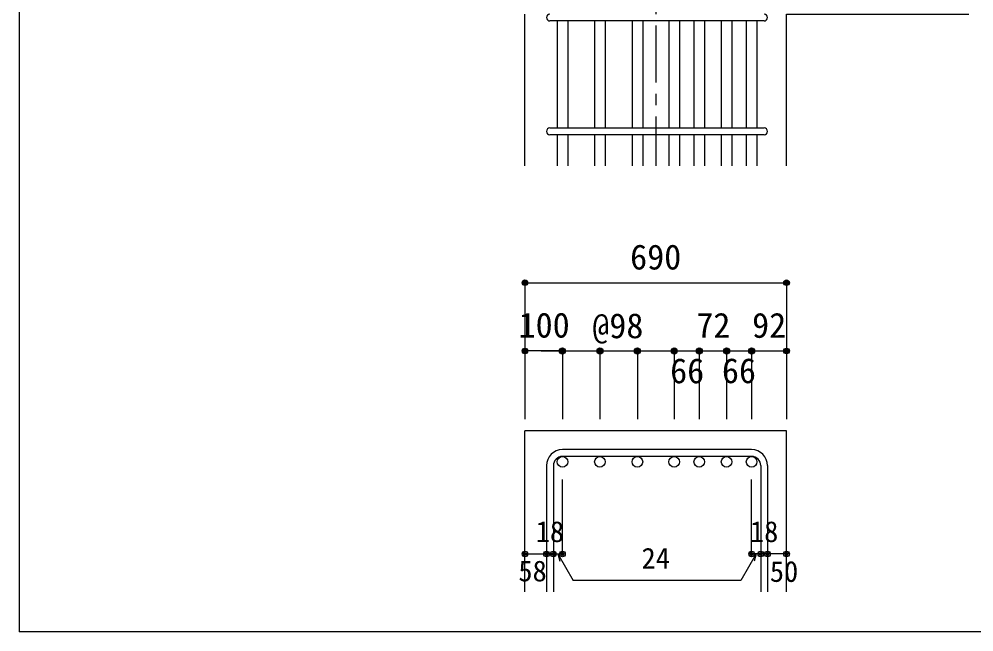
# Model space of a CAD drawing. Units: millimetres at full size, sheet at 1:30; details may follow other scales. Extents: x -5973 to 5954, y -4195 to 4201.
# Drawn here: x -5973 to -3458, y -4195 to -2580 of the extents above; entities that cross this region are included whole.
import ezdxf
from ezdxf.enums import TextEntityAlignment as Align

# ---------------------------------------------------------------- set-up
doc = ezdxf.new("R2010")
doc.units = ezdxf.units.MM
doc.header["$LTSCALE"] = 30
doc.header["$PDMODE"] = 32
doc.header["$PDSIZE"] = 15
doc.linetypes.add('CHAIN1', pattern=[8, 5, -1, 1, -1])
for name, color, linetype in [('0-1_躯体線', 2, 'Continuous'), ('0-5_基礎梁筋', 7, 'Continuous'), ('0-6_スタラップ筋', 7, 'Continuous'), ('0-D_寸法', 4, 'Continuous'), ('F-0_枠', 6, 'Continuous')]:
    doc.layers.add(name, color=color, linetype=linetype)
doc.styles.add('ＭＳ ゴシック', font='')
doc.styles.get('ＭＳ ゴシック').set_extended_font_data('MS Gothic')

msp = doc.modelspace()

# ---------------------------------------------------------------- linework, layer by layer
at = {"layer": '0-1_躯体線'}
for p, q in [((-4640.3, -2967.16), (-4640.3, -2567.16)), ((-4640.3, -4089.89), (-4640.3, -3664.89)), ((-3951.3, -3664.89), (-4640.3, -3664.89)), ((-3951.3, -4089.89), (-3951.3, -3664.89))]:
    msp.add_line(p, q, dxfattribs=at)
msp.add_lwpolyline([(-3951.3, -2967.16), (-3951.3, -2567.16), (-3470.8, -2567.16)], dxfattribs=at)
at = {"layer": '0-5_基礎梁筋'}
for p, q in [((-4555.6, -2585.16), (-4555.6, -2867.16)), ((-4527.6, -2585.16), (-4527.6, -2867.16)), ((-4456.95, -2585.16), (-4456.95, -2867.16)), ((-4428.95, -2585.16), (-4428.95, -2867.16)), ((-4358.3, -2585.16), (-4358.3, -2867.16)), ((-4330.3, -2585.16), (-4330.3, -2867.16)), ((-4261.3, -2585.16), (-4261.3, -2867.16)), ((-4233.3, -2585.16), (-4233.3, -2867.16)), ((-4195.3, -2585.16), (-4195.3, -2867.16)), ((-4167.3, -2585.16), (-4167.3, -2867.16)), ((-4123.3, -2585.16), (-4123.3, -2867.16)), ((-4095.3, -2585.16), (-4095.3, -2867.16)), ((-4057.3, -2585.16), (-4057.3, -2867.16)), ((-4029.3, -2585.16), (-4029.3, -2867.16)), ((-4555.6, -2885.16), (-4555.6, -2967.16)), ((-4527.6, -2885.16), (-4527.6, -2967.16)), ((-4456.95, -2885.16), (-4456.95, -2967.16)), ((-4428.95, -2885.16), (-4428.95, -2967.16)), ((-4358.3, -2885.16), (-4358.3, -2967.16)), ((-4330.3, -2885.16), (-4330.3, -2967.16)), ((-4261.3, -2885.16), (-4261.3, -2967.16)), ((-4233.3, -2885.16), (-4233.3, -2967.16)), ((-4195.3, -2885.16), (-4195.3, -2967.16)), ((-4167.3, -2885.16), (-4167.3, -2967.16)), ((-4123.3, -2885.16), (-4123.3, -2967.16)), ((-4095.3, -2885.16), (-4095.3, -2967.16)), ((-4057.3, -2885.16), (-4057.3, -2967.16)), ((-4029.3, -2885.16), (-4029.3, -2967.16))]:
    msp.add_line(p, q, dxfattribs=at)
at = {"layer": '0-5_基礎梁筋', "color": 3}
for centre in [(-4541.6, -3746.89), (-4442.95, -3746.89), (-4344.3, -3746.89), (-4247.3, -3746.89), (-4181.3, -3746.89), (-4109.3, -3746.89), (-4043.3, -3746.89)]:
    msp.add_circle(centre, 14, dxfattribs=at)
at = {"layer": '0-6_スタラップ筋'}
for p, q in [((-4010.3, -2585.16), (-4574.6, -2585.16)), ((-4574.6, -2867.16), (-4010.3, -2867.16)), ((-4010.3, -2885.16), (-4574.6, -2885.16)), ((-4043.3, -3714.89), (-4541.6, -3714.89)), ((-4043.3, -3732.89), (-4541.6, -3732.89)), ((-4583.6, -3756.89), (-4583.6, -4089.89)), ((-4565.6, -3756.89), (-4565.6, -4089.89)), ((-4019.3, -3756.89), (-4019.3, -4089.89)), ((-4001.3, -3756.89), (-4001.3, -4089.89))]:
    msp.add_line(p, q, dxfattribs=at)
for centre, radius, start, end in [((-4574.6, -2576.16), 9, 90, 270), ((-4010.3, -2576.16), 9, 270, 90), ((-4574.6, -2876.16), 9, 90, 270), ((-4010.3, -2876.16), 9, 270, 90), ((-4541.6, -3756.89), 42, 90, 180), ((-4043.3, -3756.89), 42, 0, 90), ((-4541.6, -3756.89), 24, 90, 180), ((-4043.3, -3756.89), 24, 0, 90)]:
    msp.add_arc(centre, radius, start, end, dxfattribs=at)
at = {"layer": '0-D_寸法', "linetype": 'CHAIN1'}
msp.add_line((-4295.8, -917.16), (-4295.8, -2967.16), dxfattribs=at)
at = {"layer": '0-D_寸法'}
for p, q in [((-4640.3, -3274.89), (-4640.3, -3454.89)), ((-4640.3, -3274.89), (-3951.3, -3274.89)), ((-3951.3, -3274.89), (-3951.3, -3454.89)), ((-4640.3, -3454.89), (-4640.3, -3634.89)), ((-4547.6, -3454.89), (-4640.3, -3454.89)), ((-4597.57, -3454.89), (-4541.6, -3454.89)), ((-4541.6, -3454.89), (-4344.3, -3454.89)), ((-4541.6, -3454.89), (-4541.6, -3634.89)), ((-4442.95, -3454.89), (-4442.95, -3634.89)), ((-4344.3, -3454.89), (-4344.3, -3634.89)), ((-4344.3, -3454.89), (-4247.3, -3454.89)), ((-4247.3, -3454.89), (-4247.3, -3634.89)), ((-4247.3, -3454.89), (-4247.3, -3634.89)), ((-4247.3, -3454.89), (-4043.3, -3454.89)), ((-4181.3, -3454.89), (-4181.3, -3634.89)), ((-4109.3, -3454.89), (-4109.3, -3634.89)), ((-4043.3, -3454.89), (-4043.3, -3634.89)), ((-4037.3, -3454.89), (-3951.3, -3454.89)), ((-3951.3, -3454.89), (-3951.3, -3634.89)), ((-4541.6, -3989.89), (-4541.6, -3793.81)), ((-4043.3, -3989.89), (-4043.3, -3793.81)), ((-4640.3, -3989.89), (-4583.6, -3989.89)), ((-4583.6, -3989.89), (-4565.6, -3989.89)), ((-4565.6, -3989.89), (-4541.6, -3989.89)), ((-4553.6, -3989.89), (-4513.15, -4059.96)), ((-4553.6, -3989.89), (-4548.43, -4009.21)), ((-4031.3, -3989.89), (-4071.75, -4059.96)), ((-4019.3, -3989.89), (-4043.3, -3989.89)), ((-4031.3, -3989.89), (-4036.48, -4009.21)), ((-4001.3, -3989.89), (-4019.3, -3989.89)), ((-3951.3, -3989.89), (-4001.3, -3989.89)), ((-4071.75, -4059.96), (-4513.15, -4059.96))]:
    msp.add_line(p, q, dxfattribs=at)
for centre, radius in [((-4640.3, -3274.89), 7.2), ((-4640.3, -3274.89), 6.4), ((-4640.3, -3274.89), 5.6), ((-3951.3, -3274.89), 7.2), ((-3951.3, -3274.89), 6.4), ((-3951.3, -3274.89), 5.6), ((-4640.3, -3274.89), 4.8), ((-4640.3, -3274.89), 4), ((-4640.3, -3274.89), 3.2), ((-4640.3, -3274.89), 2.4), ((-4640.3, -3274.89), 1.6), ((-4640.3, -3274.89), 0.8), ((-3951.3, -3274.89), 4.8), ((-3951.3, -3274.89), 4), ((-3951.3, -3274.89), 3.2), ((-3951.3, -3274.89), 2.4), ((-3951.3, -3274.89), 1.6), ((-3951.3, -3274.89), 0.8), ((-4640.3, -3454.89), 7.2), ((-4640.3, -3454.89), 6.4), ((-4640.3, -3454.89), 5.6), ((-4640.3, -3454.89), 4.8), ((-4640.3, -3454.89), 4), ((-4640.3, -3454.89), 3.2), ((-4640.3, -3454.89), 2.4), ((-4640.3, -3454.89), 1.6), ((-4640.3, -3454.89), 0.8), ((-4541.6, -3454.89), 8), ((-4541.6, -3454.89), 7.2), ((-4541.6, -3454.89), 6.4), ((-4541.6, -3454.89), 5.6), ((-4541.6, -3454.89), 4.8), ((-4541.6, -3454.89), 4), ((-4541.6, -3454.89), 3.2), ((-4541.6, -3454.89), 2.4), ((-4541.6, -3454.89), 1.6), ((-4541.6, -3454.89), 0.8), ((-4442.95, -3454.89), 8), ((-4442.95, -3454.89), 7.2), ((-4442.95, -3454.89), 6.4), ((-4442.95, -3454.89), 5.6), ((-4442.95, -3454.89), 4.8), ((-4442.95, -3454.89), 4), ((-4442.95, -3454.89), 3.2), ((-4442.95, -3454.89), 2.4), ((-4442.95, -3454.89), 1.6), ((-4442.95, -3454.89), 0.8), ((-4344.3, -3454.89), 8), ((-4344.3, -3454.89), 7.2), ((-4344.3, -3454.89), 6.4), ((-4344.3, -3454.89), 5.6), ((-4344.3, -3454.89), 4.8), ((-4344.3, -3454.89), 4), ((-4344.3, -3454.89), 3.2), ((-4344.3, -3454.89), 2.4), ((-4344.3, -3454.89), 1.6), ((-4344.3, -3454.89), 0.8), ((-4247.3, -3454.89), 8), ((-4247.3, -3454.89), 7.2), ((-4247.3, -3454.89), 6.4), ((-4247.3, -3454.89), 5.6), ((-4247.3, -3454.89), 4.8), ((-4247.3, -3454.89), 4), ((-4247.3, -3454.89), 3.2), ((-4247.3, -3454.89), 2.4), ((-4247.3, -3454.89), 1.6), ((-4247.3, -3454.89), 0.8), ((-4181.3, -3454.89), 8), ((-4181.3, -3454.89), 7.2), ((-4181.3, -3454.89), 6.4), ((-4181.3, -3454.89), 5.6), ((-4181.3, -3454.89), 4.8), ((-4181.3, -3454.89), 4), ((-4181.3, -3454.89), 3.2), ((-4181.3, -3454.89), 2.4), ((-4181.3, -3454.89), 1.6), ((-4181.3, -3454.89), 0.8), ((-4109.3, -3454.89), 8), ((-4109.3, -3454.89), 7.2), ((-4109.3, -3454.89), 6.4), ((-4109.3, -3454.89), 5.6), ((-4109.3, -3454.89), 4.8), ((-4109.3, -3454.89), 4), ((-4109.3, -3454.89), 3.2), ((-4109.3, -3454.89), 2.4), ((-4109.3, -3454.89), 1.6), ((-4109.3, -3454.89), 0.8), ((-4043.3, -3454.89), 8), ((-4043.3, -3454.89), 7.2), ((-4043.3, -3454.89), 6.4), ((-4043.3, -3454.89), 5.6), ((-4043.3, -3454.89), 4.8), ((-4043.3, -3454.89), 4), ((-4043.3, -3454.89), 3.2), ((-4043.3, -3454.89), 2.4), ((-4043.3, -3454.89), 1.6), ((-4043.3, -3454.89), 0.8), ((-3951.3, -3454.89), 7.2), ((-3951.3, -3454.89), 6.4), ((-3951.3, -3454.89), 5.6), ((-3951.3, -3454.89), 4.8), ((-3951.3, -3454.89), 4), ((-3951.3, -3454.89), 3.2), ((-3951.3, -3454.89), 2.4), ((-3951.3, -3454.89), 1.6), ((-3951.3, -3454.89), 0.8), ((-4640.3, -3989.89), 4), ((-4640.3, -3989.89), 3.6), ((-4640.3, -3989.89), 3.2), ((-4640.3, -3989.89), 2.8), ((-4640.3, -3989.89), 2.4), ((-4640.3, -3989.89), 2), ((-4640.3, -3989.89), 1.6), ((-4640.3, -3989.89), 1.2), ((-4640.3, -3989.89), 0.8), ((-4640.3, -3989.89), 0.4), ((-4583.6, -3989.89), 4), ((-4583.6, -3989.89), 3.6), ((-4583.6, -3989.89), 3.2), ((-4583.6, -3989.89), 2.8), ((-4583.6, -3989.89), 2.4), ((-4583.6, -3989.89), 2), ((-4583.6, -3989.89), 1.6), ((-4583.6, -3989.89), 1.2), ((-4583.6, -3989.89), 0.8), ((-4583.6, -3989.89), 0.4), ((-4565.6, -3989.89), 4), ((-4565.6, -3989.89), 3.6), ((-4565.6, -3989.89), 3.2), ((-4565.6, -3989.89), 2.8), ((-4565.6, -3989.89), 2.4), ((-4565.6, -3989.89), 2), ((-4565.6, -3989.89), 1.6), ((-4565.6, -3989.89), 1.2), ((-4565.6, -3989.89), 0.8), ((-4565.6, -3989.89), 0.4), ((-4541.6, -3989.89), 4), ((-4541.6, -3989.89), 3.6), ((-4541.6, -3989.89), 3.2), ((-4541.6, -3989.89), 2.8), ((-4541.6, -3989.89), 2.4), ((-4541.6, -3989.89), 2), ((-4541.6, -3989.89), 1.6), ((-4541.6, -3989.89), 1.2), ((-4541.6, -3989.89), 0.8), ((-4541.6, -3989.89), 0.4), ((-4043.3, -3989.89), 4), ((-4043.3, -3989.89), 3.6), ((-4043.3, -3989.89), 3.2), ((-4043.3, -3989.89), 2.8), ((-4043.3, -3989.89), 2.4), ((-4043.3, -3989.89), 2), ((-4043.3, -3989.89), 1.6), ((-4043.3, -3989.89), 1.2), ((-4043.3, -3989.89), 0.8), ((-4043.3, -3989.89), 0.4), ((-4019.3, -3989.89), 4), ((-4019.3, -3989.89), 3.6), ((-4019.3, -3989.89), 3.2), ((-4019.3, -3989.89), 2.8), ((-4019.3, -3989.89), 2.4), ((-4019.3, -3989.89), 2), ((-4019.3, -3989.89), 1.6), ((-4019.3, -3989.89), 1.2), ((-4019.3, -3989.89), 0.8), ((-4019.3, -3989.89), 0.4), ((-4001.3, -3989.89), 4), ((-4001.3, -3989.89), 3.6), ((-4001.3, -3989.89), 3.2), ((-4001.3, -3989.89), 2.8), ((-4001.3, -3989.89), 2.4), ((-4001.3, -3989.89), 2), ((-4001.3, -3989.89), 1.6), ((-4001.3, -3989.89), 1.2), ((-4001.3, -3989.89), 0.8), ((-4001.3, -3989.89), 0.4), ((-3951.3, -3989.89), 4), ((-3951.3, -3989.89), 3.6), ((-3951.3, -3989.89), 3.2), ((-3951.3, -3989.89), 2.8), ((-3951.3, -3989.89), 2.4), ((-3951.3, -3989.89), 2), ((-3951.3, -3989.89), 1.6), ((-3951.3, -3989.89), 1.2), ((-3951.3, -3989.89), 0.8), ((-3951.3, -3989.89), 0.4)]:
    msp.add_circle(centre, radius, dxfattribs=at)
at = {"layer": '0-D_寸法', "color": 7}
for p in [(-4640.3, -3274.89), (-3951.3, -3274.89), (-4640.3, -3454.89), (-4541.6, -3454.89), (-4541.6, -3454.89), (-4442.95, -3454.89), (-4442.95, -3454.89), (-4344.3, -3454.89), (-4344.3, -3454.89), (-4247.3, -3454.89), (-4247.3, -3454.89), (-4181.3, -3454.89), (-4181.3, -3454.89), (-4109.3, -3454.89), (-4109.3, -3454.89), (-4043.3, -3454.89), (-4043.3, -3454.89), (-3951.3, -3454.89), (-4640.3, -3989.89), (-4583.6, -3989.89), (-4565.6, -3989.89), (-4541.6, -3989.89), (-4541.6, -3989.89), (-4043.3, -3989.89), (-4043.3, -3989.89), (-4019.3, -3989.89), (-4001.3, -3989.89), (-3951.3, -3989.89)]:
    msp.add_point(p, dxfattribs=at)
at = {"layer": 'F-0_枠'}
for p in [(-5972.88, 4201.15), (5954.1, -4195.24)]:
    msp.add_line(p, (-5972.88, -4195.24), dxfattribs=at)

# ---------------------------------------------------------------- texts
at = {"layer": '0-D_寸法', "style": 'ＭＳ ゴシック'}
for s, height, p in [('690', 65.98, (-4363.3, -3259.89)), ('100', 65.98, (-4657.13, -3439.39)), ('@98', 65.98, (-4463.02, -3440.99)), ('72', 65.98, (-4189.02, -3439.86)), ('92', 65.98, (-4042.02, -3439.86)), ('66', 65.98, (-4257.87, -3559.76)), ('66', 65.98, (-4121.56, -3559.5)), ('18', 54.99, (-4612.1, -3974.89)), ('18', 54.99, (-4047.8, -3974.89)), ('24', 54.99, (-4333.3, -4044.96)), ('58', 54.99, (-4657.77, -4078.56)), ('50', 54.99, (-3995.3, -4079.89))]:
    msp.add_text(s, height=height, dxfattribs=at).set_placement(p, align=Align.BOTTOM_LEFT)

doc.saveas('drawing.dxf')
